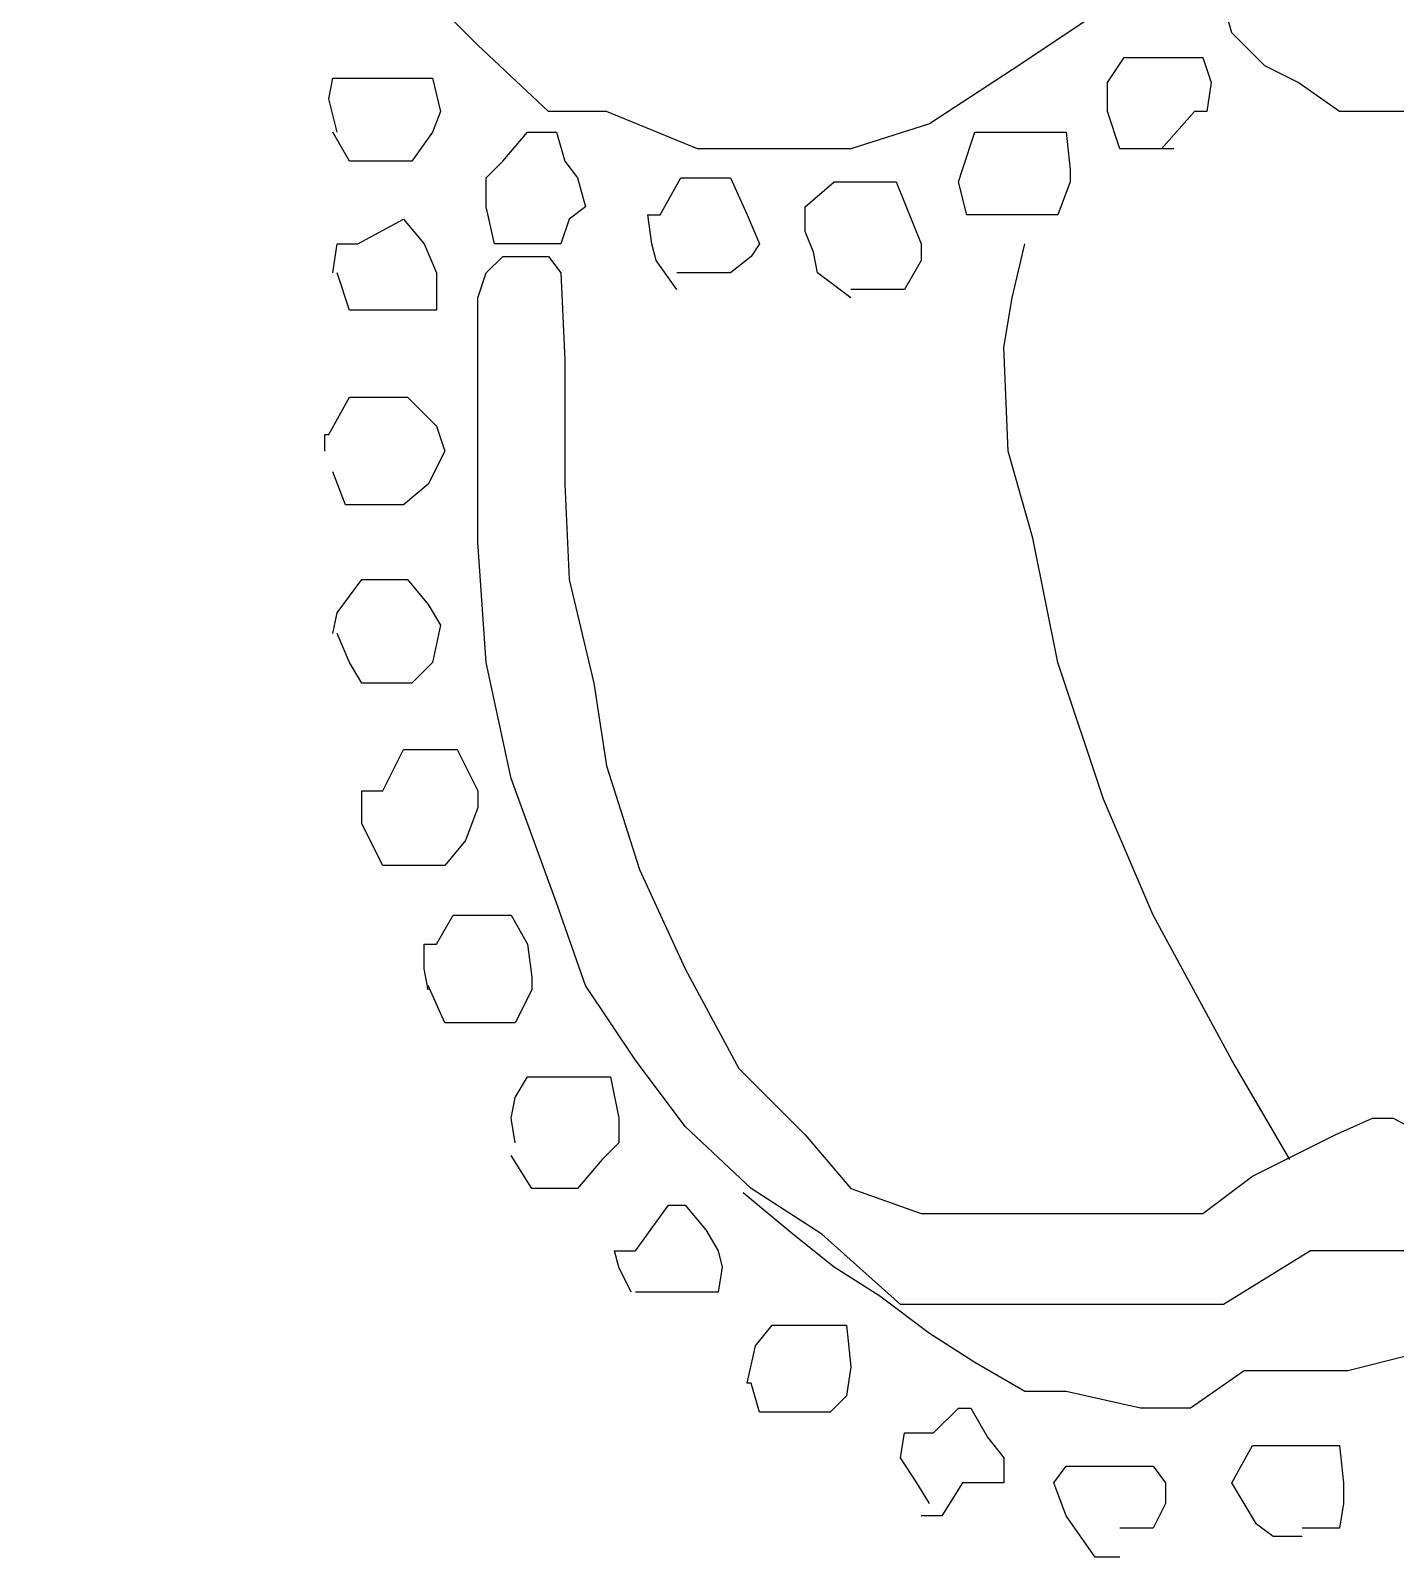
# Model space of a CAD drawing. Extents: x 731854 to 732444, y 4380981 to 4382008.
# Drawn here: x 731877.78 to 731881.075, y 4381835.47 to 4381839.165 of the extents above; entities that cross this region are included whole.
import ezdxf

# ---------------------------------------------------------------- set-up
doc = ezdxf.new("R2010")
doc.units = 0
doc.layers.get('0').update_dxf_attribs({"linetype": 'CONTINUOUS'})

msp = doc.modelspace()

# ---------------------------------------------------------------- linework, layer by layer
at = {"color": 0, "linetype": 'CONTINUOUS'}
for p, q in [((731878.86, 4381839.13), (731878.72, 4381839.27)), ((731878.86, 4381839.13), (731878.72, 4381839.27)), ((731880.68, 4381839.16), (731880.66, 4381839.23)), ((731880.68, 4381839.16), (731880.66, 4381839.23)), ((731880.33, 4381839.19), (731880.15, 4381839.07)), ((731880.33, 4381839.19), (731880.15, 4381839.07)), ((731879.03, 4381838.97), (731878.86, 4381839.13)), ((731879.03, 4381838.97), (731878.86, 4381839.13)), ((731880.76, 4381839.08), (731880.68, 4381839.16)), ((731880.76, 4381839.08), (731880.68, 4381839.16)), ((731880.38, 4381839.04), (731880.42, 4381839.1)), ((731880.38, 4381839.04), (731880.42, 4381839.1)), ((731880.42, 4381839.1), (731880.48, 4381839.1)), ((731880.42, 4381839.1), (731880.48, 4381839.1)), ((731880.48, 4381839.1), (731880.54, 4381839.1)), ((731880.48, 4381839.1), (731880.54, 4381839.1)), ((731880.54, 4381839.1), (731880.61, 4381839.1)), ((731880.54, 4381839.1), (731880.61, 4381839.1)), ((731880.61, 4381839.1), (731880.63, 4381839.04)), ((731880.61, 4381839.1), (731880.63, 4381839.04)), ((731880.15, 4381839.07), (731879.95, 4381838.94)), ((731880.15, 4381839.07), (731879.95, 4381838.94)), ((731880.84, 4381839.04), (731880.76, 4381839.08)), ((731880.84, 4381839.04), (731880.76, 4381839.08)), ((731878.5, 4381839), (731878.51, 4381839.05)), ((731878.5, 4381839), (731878.51, 4381839.05)), ((731878.51, 4381839.05), (731878.55, 4381839.05)), ((731878.51, 4381839.05), (731878.55, 4381839.05)), ((731878.55, 4381839.05), (731878.6, 4381839.05)), ((731878.55, 4381839.05), (731878.6, 4381839.05)), ((731878.6, 4381839.05), (731878.67, 4381839.05)), ((731878.6, 4381839.05), (731878.67, 4381839.05)), ((731878.67, 4381839.05), (731878.74, 4381839.05)), ((731878.67, 4381839.05), (731878.74, 4381839.05)), ((731878.74, 4381839.05), (731878.75, 4381839.05)), ((731878.74, 4381839.05), (731878.75, 4381839.05)), ((731878.75, 4381839.05), (731878.77, 4381838.97)), ((731878.75, 4381839.05), (731878.77, 4381838.97)), ((731880.38, 4381838.97), (731880.38, 4381839.04)), ((731880.38, 4381838.97), (731880.38, 4381839.04)), ((731880.63, 4381839.04), (731880.62, 4381838.97)), ((731880.63, 4381839.04), (731880.62, 4381838.97)), ((731880.94, 4381838.97), (731880.84, 4381839.04)), ((731880.94, 4381838.97), (731880.84, 4381839.04)), ((731878.52, 4381838.92), (731878.5, 4381839)), ((731878.52, 4381838.92), (731878.5, 4381839)), ((731878.77, 4381838.97), (731878.75, 4381838.92)), ((731878.77, 4381838.97), (731878.75, 4381838.92)), ((731879.17, 4381838.97), (731879.03, 4381838.97)), ((731879.17, 4381838.97), (731879.03, 4381838.97)), ((731879.39, 4381838.88), (731879.17, 4381838.97)), ((731879.39, 4381838.88), (731879.17, 4381838.97)), ((731880.41, 4381838.88), (731880.38, 4381838.97)), ((731880.41, 4381838.88), (731880.38, 4381838.97)), ((731880.59, 4381838.97), (731880.51, 4381838.88)), ((731880.59, 4381838.97), (731880.51, 4381838.88)), ((731880.62, 4381838.97), (731880.59, 4381838.97)), ((731880.62, 4381838.97), (731880.59, 4381838.97)), ((731881.11, 4381838.97), (731880.94, 4381838.97)), ((731881.11, 4381838.97), (731880.94, 4381838.97)), ((731878.55, 4381838.85), (731878.51, 4381838.92)), ((731878.55, 4381838.85), (731878.51, 4381838.92)), ((731878.75, 4381838.92), (731878.7, 4381838.85)), ((731878.75, 4381838.92), (731878.7, 4381838.85)), ((731878.92, 4381838.85), (731878.98, 4381838.92)), ((731878.92, 4381838.85), (731878.98, 4381838.92)), ((731878.98, 4381838.92), (731879.05, 4381838.92)), ((731878.98, 4381838.92), (731879.05, 4381838.92)), ((731879.05, 4381838.92), (731879.07, 4381838.85)), ((731879.05, 4381838.92), (731879.07, 4381838.85)), ((731879.95, 4381838.94), (731879.76, 4381838.88)), ((731879.95, 4381838.94), (731879.76, 4381838.88)), ((731880.03, 4381838.83), (731880.06, 4381838.92)), ((731880.03, 4381838.83), (731880.06, 4381838.92)), ((731880.06, 4381838.92), (731880.14, 4381838.92)), ((731880.06, 4381838.92), (731880.14, 4381838.92)), ((731880.14, 4381838.92), (731880.18, 4381838.92)), ((731880.14, 4381838.92), (731880.18, 4381838.92)), ((731880.18, 4381838.92), (731880.28, 4381838.92)), ((731880.18, 4381838.92), (731880.28, 4381838.92)), ((731880.28, 4381838.92), (731880.29, 4381838.83)), ((731880.28, 4381838.92), (731880.29, 4381838.83)), ((731879.59, 4381838.88), (731879.39, 4381838.88)), ((731879.59, 4381838.88), (731879.39, 4381838.88)), ((731879.76, 4381838.88), (731879.59, 4381838.88)), ((731879.76, 4381838.88), (731879.59, 4381838.88)), ((731880.46, 4381838.88), (731880.41, 4381838.88)), ((731880.46, 4381838.88), (731880.41, 4381838.88)), ((731880.54, 4381838.88), (731880.46, 4381838.88)), ((731880.54, 4381838.88), (731880.46, 4381838.88)), ((731878.6, 4381838.85), (731878.55, 4381838.85)), ((731878.6, 4381838.85), (731878.55, 4381838.85)), ((731878.65, 4381838.85), (731878.6, 4381838.85)), ((731878.65, 4381838.85), (731878.6, 4381838.85)), ((731878.7, 4381838.85), (731878.65, 4381838.85)), ((731878.7, 4381838.85), (731878.65, 4381838.85)), ((731878.88, 4381838.81), (731878.92, 4381838.85)), ((731878.88, 4381838.81), (731878.92, 4381838.85)), ((731879.07, 4381838.85), (731879.1, 4381838.81)), ((731879.07, 4381838.85), (731879.1, 4381838.81)), ((731880.02, 4381838.8), (731880.03, 4381838.83)), ((731880.02, 4381838.8), (731880.03, 4381838.83)), ((731880.29, 4381838.83), (731880.29, 4381838.8)), ((731880.29, 4381838.83), (731880.29, 4381838.8)), ((731878.88, 4381838.74), (731878.88, 4381838.81)), ((731878.88, 4381838.74), (731878.88, 4381838.81)), ((731879.1, 4381838.81), (731879.12, 4381838.74)), ((731879.1, 4381838.81), (731879.12, 4381838.74)), ((731879.3, 4381838.72), (731879.35, 4381838.81)), ((731879.3, 4381838.72), (731879.35, 4381838.81)), ((731879.35, 4381838.81), (731879.41, 4381838.81)), ((731879.35, 4381838.81), (731879.41, 4381838.81)), ((731879.41, 4381838.81), (731879.47, 4381838.81)), ((731879.41, 4381838.81), (731879.47, 4381838.81)), ((731879.47, 4381838.81), (731879.51, 4381838.72)), ((731879.47, 4381838.81), (731879.51, 4381838.72)), ((731879.65, 4381838.74), (731879.72, 4381838.8)), ((731879.65, 4381838.74), (731879.72, 4381838.8)), ((731879.72, 4381838.8), (731879.77, 4381838.8)), ((731879.72, 4381838.8), (731879.77, 4381838.8)), ((731879.77, 4381838.8), (731879.84, 4381838.8)), ((731879.77, 4381838.8), (731879.84, 4381838.8)), ((731879.84, 4381838.8), (731879.87, 4381838.8)), ((731879.84, 4381838.8), (731879.87, 4381838.8)), ((731879.87, 4381838.8), (731879.93, 4381838.65)), ((731879.87, 4381838.8), (731879.93, 4381838.65)), ((731880.04, 4381838.72), (731880.02, 4381838.8)), ((731880.04, 4381838.72), (731880.02, 4381838.8)), ((731880.29, 4381838.8), (731880.26, 4381838.72)), ((731880.29, 4381838.8), (731880.26, 4381838.72)), ((731878.9, 4381838.65), (731878.88, 4381838.74)), ((731878.9, 4381838.65), (731878.88, 4381838.74)), ((731879.12, 4381838.74), (731879.08, 4381838.71)), ((731879.12, 4381838.74), (731879.08, 4381838.71)), ((731879.28, 4381838.65), (731879.27, 4381838.72)), ((731879.27, 4381838.72), (731879.3, 4381838.72)), ((731879.28, 4381838.65), (731879.27, 4381838.72)), ((731879.27, 4381838.72), (731879.3, 4381838.72)), ((731879.51, 4381838.72), (731879.54, 4381838.65)), ((731879.51, 4381838.72), (731879.54, 4381838.65)), ((731879.65, 4381838.68), (731879.65, 4381838.74)), ((731879.65, 4381838.68), (731879.65, 4381838.74)), ((731880.11, 4381838.72), (731880.04, 4381838.72)), ((731880.11, 4381838.72), (731880.04, 4381838.72)), ((731880.15, 4381838.72), (731880.11, 4381838.72)), ((731880.15, 4381838.72), (731880.11, 4381838.72)), ((731880.2, 4381838.72), (731880.15, 4381838.72)), ((731880.2, 4381838.72), (731880.15, 4381838.72)), ((731880.26, 4381838.72), (731880.2, 4381838.72)), ((731880.26, 4381838.72), (731880.2, 4381838.72)), ((731878.57, 4381838.65), (731878.68, 4381838.71)), ((731878.57, 4381838.65), (731878.68, 4381838.71)), ((731878.68, 4381838.71), (731878.73, 4381838.65)), ((731878.68, 4381838.71), (731878.73, 4381838.65)), ((731879.08, 4381838.71), (731879.06, 4381838.65)), ((731879.08, 4381838.71), (731879.06, 4381838.65)), ((731878.51, 4381838.58), (731878.52, 4381838.65)), ((731878.51, 4381838.58), (731878.52, 4381838.65)), ((731878.52, 4381838.65), (731878.57, 4381838.65)), ((731878.52, 4381838.65), (731878.57, 4381838.65)), ((731878.73, 4381838.65), (731878.76, 4381838.58)), ((731878.73, 4381838.65), (731878.76, 4381838.58)), ((731878.95, 4381838.65), (731878.9, 4381838.65)), ((731878.95, 4381838.65), (731878.9, 4381838.65)), ((731878.98, 4381838.65), (731878.95, 4381838.65)), ((731878.98, 4381838.65), (731878.95, 4381838.65)), ((731879.06, 4381838.65), (731878.98, 4381838.65)), ((731879.06, 4381838.65), (731878.98, 4381838.65)), ((731879.29, 4381838.61), (731879.28, 4381838.65)), ((731879.29, 4381838.61), (731879.28, 4381838.65)), ((731879.54, 4381838.65), (731879.52, 4381838.62)), ((731879.54, 4381838.65), (731879.52, 4381838.62)), ((731879.67, 4381838.63), (731879.65, 4381838.68)), ((731879.67, 4381838.63), (731879.65, 4381838.68)), ((731879.93, 4381838.65), (731879.93, 4381838.61)), ((731879.93, 4381838.65), (731879.93, 4381838.61)), ((731880.15, 4381838.52), (731880.18, 4381838.65)), ((731880.15, 4381838.52), (731880.18, 4381838.65)), ((731878.88, 4381838.58), (731878.92, 4381838.62)), ((731878.88, 4381838.58), (731878.92, 4381838.62)), ((731878.92, 4381838.62), (731878.97, 4381838.62)), ((731878.92, 4381838.62), (731878.97, 4381838.62)), ((731878.97, 4381838.62), (731879.03, 4381838.62)), ((731878.97, 4381838.62), (731879.03, 4381838.62)), ((731879.03, 4381838.62), (731879.06, 4381838.58)), ((731879.03, 4381838.62), (731879.06, 4381838.58)), ((731879.34, 4381838.54), (731879.29, 4381838.61)), ((731879.34, 4381838.54), (731879.29, 4381838.61)), ((731879.52, 4381838.62), (731879.47, 4381838.58)), ((731879.52, 4381838.62), (731879.47, 4381838.58)), ((731879.68, 4381838.58), (731879.67, 4381838.63)), ((731879.68, 4381838.58), (731879.67, 4381838.63)), ((731879.93, 4381838.61), (731879.89, 4381838.54)), ((731879.93, 4381838.61), (731879.89, 4381838.54)), ((731878.55, 4381838.49), (731878.52, 4381838.58)), ((731878.55, 4381838.49), (731878.52, 4381838.58)), ((731878.76, 4381838.58), (731878.76, 4381838.49)), ((731878.76, 4381838.58), (731878.76, 4381838.49)), ((731878.86, 4381838.52), (731878.88, 4381838.58)), ((731878.86, 4381838.52), (731878.88, 4381838.58)), ((731879.06, 4381838.58), (731879.07, 4381838.37)), ((731879.06, 4381838.58), (731879.07, 4381838.37)), ((731879.36, 4381838.58), (731879.34, 4381838.58)), ((731879.36, 4381838.58), (731879.34, 4381838.58)), ((731879.44, 4381838.58), (731879.36, 4381838.58)), ((731879.44, 4381838.58), (731879.36, 4381838.58)), ((731879.47, 4381838.58), (731879.44, 4381838.58)), ((731879.47, 4381838.58), (731879.44, 4381838.58)), ((731879.76, 4381838.52), (731879.68, 4381838.58)), ((731879.76, 4381838.52), (731879.68, 4381838.58)), ((731879.8, 4381838.54), (731879.76, 4381838.54)), ((731879.8, 4381838.54), (731879.76, 4381838.54)), ((731879.86, 4381838.54), (731879.8, 4381838.54)), ((731879.86, 4381838.54), (731879.8, 4381838.54)), ((731879.89, 4381838.54), (731879.86, 4381838.54)), ((731879.89, 4381838.54), (731879.86, 4381838.54)), ((731878.86, 4381838.41), (731878.86, 4381838.52)), ((731878.86, 4381838.41), (731878.86, 4381838.52)), ((731880.13, 4381838.4), (731880.15, 4381838.52)), ((731880.13, 4381838.4), (731880.15, 4381838.52)), ((731878.58, 4381838.49), (731878.55, 4381838.49)), ((731878.58, 4381838.49), (731878.55, 4381838.49)), ((731878.63, 4381838.49), (731878.58, 4381838.49)), ((731878.63, 4381838.49), (731878.58, 4381838.49)), ((731878.7, 4381838.49), (731878.63, 4381838.49)), ((731878.7, 4381838.49), (731878.63, 4381838.49)), ((731878.76, 4381838.49), (731878.7, 4381838.49)), ((731878.76, 4381838.49), (731878.7, 4381838.49)), ((731878.86, 4381838.28), (731878.86, 4381838.41)), ((731878.86, 4381838.28), (731878.86, 4381838.41)), ((731880.14, 4381838.15), (731880.13, 4381838.4)), ((731880.14, 4381838.15), (731880.13, 4381838.4)), ((731879.07, 4381838.37), (731879.07, 4381838.07)), ((731879.07, 4381838.37), (731879.07, 4381838.07)), ((731878.5, 4381838.19), (731878.55, 4381838.28)), ((731878.5, 4381838.19), (731878.55, 4381838.28)), ((731878.55, 4381838.28), (731878.6, 4381838.28)), ((731878.55, 4381838.28), (731878.6, 4381838.28)), ((731878.6, 4381838.28), (731878.69, 4381838.28)), ((731878.6, 4381838.28), (731878.69, 4381838.28)), ((731878.69, 4381838.28), (731878.76, 4381838.21)), ((731878.69, 4381838.28), (731878.76, 4381838.21)), ((731878.86, 4381838.1), (731878.86, 4381838.28)), ((731878.86, 4381838.1), (731878.86, 4381838.28)), ((731878.76, 4381838.21), (731878.78, 4381838.15)), ((731878.76, 4381838.21), (731878.78, 4381838.15)), ((731878.49, 4381838.15), (731878.49, 4381838.19)), ((731878.49, 4381838.19), (731878.5, 4381838.19)), ((731878.49, 4381838.15), (731878.49, 4381838.19)), ((731878.49, 4381838.19), (731878.5, 4381838.19)), ((731878.78, 4381838.15), (731878.74, 4381838.07)), ((731878.78, 4381838.15), (731878.74, 4381838.07)), ((731880.2, 4381837.94), (731880.14, 4381838.15)), ((731880.2, 4381837.94), (731880.14, 4381838.15)), ((731878.54, 4381838.02), (731878.51, 4381838.1)), ((731878.54, 4381838.02), (731878.51, 4381838.1)), ((731878.86, 4381837.93), (731878.86, 4381838.1)), ((731878.86, 4381837.93), (731878.86, 4381838.1)), ((731878.74, 4381838.07), (731878.68, 4381838.02)), ((731878.74, 4381838.07), (731878.68, 4381838.02)), ((731879.07, 4381838.07), (731879.08, 4381837.84)), ((731879.07, 4381838.07), (731879.08, 4381837.84)), ((731878.55, 4381838.02), (731878.54, 4381838.02)), ((731878.55, 4381838.02), (731878.54, 4381838.02)), ((731878.6, 4381838.02), (731878.55, 4381838.02)), ((731878.6, 4381838.02), (731878.55, 4381838.02)), ((731878.68, 4381838.02), (731878.6, 4381838.02)), ((731878.68, 4381838.02), (731878.6, 4381838.02)), ((731878.88, 4381837.64), (731878.86, 4381837.93)), ((731878.88, 4381837.64), (731878.86, 4381837.93)), ((731880.26, 4381837.64), (731880.2, 4381837.94)), ((731880.26, 4381837.64), (731880.2, 4381837.94)), ((731878.52, 4381837.76), (731878.58, 4381837.84)), ((731878.52, 4381837.76), (731878.58, 4381837.84)), ((731878.58, 4381837.84), (731878.63, 4381837.84)), ((731878.58, 4381837.84), (731878.63, 4381837.84)), ((731878.63, 4381837.84), (731878.69, 4381837.84)), ((731878.63, 4381837.84), (731878.69, 4381837.84)), ((731878.69, 4381837.84), (731878.74, 4381837.78)), ((731878.69, 4381837.84), (731878.74, 4381837.78)), ((731879.08, 4381837.84), (731879.14, 4381837.59)), ((731879.08, 4381837.84), (731879.14, 4381837.59)), ((731878.51, 4381837.71), (731878.52, 4381837.76)), ((731878.51, 4381837.71), (731878.52, 4381837.76)), ((731878.74, 4381837.78), (731878.77, 4381837.73)), ((731878.74, 4381837.78), (731878.77, 4381837.73)), ((731878.77, 4381837.73), (731878.75, 4381837.64)), ((731878.77, 4381837.73), (731878.75, 4381837.64)), ((731878.55, 4381837.64), (731878.52, 4381837.71)), ((731878.55, 4381837.64), (731878.52, 4381837.71)), ((731878.58, 4381837.59), (731878.55, 4381837.64)), ((731878.58, 4381837.59), (731878.55, 4381837.64)), ((731878.75, 4381837.64), (731878.7, 4381837.59)), ((731878.75, 4381837.64), (731878.7, 4381837.59)), ((731878.94, 4381837.36), (731878.88, 4381837.64)), ((731878.94, 4381837.36), (731878.88, 4381837.64)), ((731880.37, 4381837.31), (731880.26, 4381837.64)), ((731880.37, 4381837.31), (731880.26, 4381837.64)), ((731878.63, 4381837.59), (731878.58, 4381837.59)), ((731878.63, 4381837.59), (731878.58, 4381837.59)), ((731878.7, 4381837.59), (731878.63, 4381837.59)), ((731878.7, 4381837.59), (731878.63, 4381837.59)), ((731879.14, 4381837.59), (731879.17, 4381837.39)), ((731879.14, 4381837.59), (731879.17, 4381837.39)), ((731878.63, 4381837.33), (731878.68, 4381837.43)), ((731878.63, 4381837.33), (731878.68, 4381837.43)), ((731878.68, 4381837.43), (731878.75, 4381837.43)), ((731878.68, 4381837.43), (731878.75, 4381837.43)), ((731878.75, 4381837.43), (731878.81, 4381837.43)), ((731878.75, 4381837.43), (731878.81, 4381837.43)), ((731878.81, 4381837.43), (731878.86, 4381837.33)), ((731878.81, 4381837.43), (731878.86, 4381837.33)), ((731879.17, 4381837.39), (731879.25, 4381837.14)), ((731879.17, 4381837.39), (731879.25, 4381837.14)), ((731879.05, 4381837.06), (731878.94, 4381837.36)), ((731879.05, 4381837.06), (731878.94, 4381837.36)), ((731878.58, 4381837.25), (731878.58, 4381837.33)), ((731878.58, 4381837.33), (731878.6, 4381837.33)), ((731878.58, 4381837.25), (731878.58, 4381837.33)), ((731878.58, 4381837.33), (731878.6, 4381837.33)), ((731878.6, 4381837.33), (731878.63, 4381837.33)), ((731878.6, 4381837.33), (731878.63, 4381837.33)), ((731878.86, 4381837.33), (731878.86, 4381837.29)), ((731878.86, 4381837.33), (731878.86, 4381837.29)), ((731878.86, 4381837.29), (731878.83, 4381837.21)), ((731878.86, 4381837.29), (731878.83, 4381837.21)), ((731880.49, 4381837.03), (731880.37, 4381837.31)), ((731880.49, 4381837.03), (731880.37, 4381837.31)), ((731878.63, 4381837.15), (731878.58, 4381837.25)), ((731878.63, 4381837.15), (731878.58, 4381837.25)), ((731878.83, 4381837.21), (731878.78, 4381837.15)), ((731878.83, 4381837.21), (731878.78, 4381837.15)), ((731878.67, 4381837.15), (731878.63, 4381837.15)), ((731878.67, 4381837.15), (731878.63, 4381837.15)), ((731878.73, 4381837.15), (731878.67, 4381837.15)), ((731878.73, 4381837.15), (731878.67, 4381837.15)), ((731878.78, 4381837.15), (731878.73, 4381837.15)), ((731878.78, 4381837.15), (731878.73, 4381837.15)), ((731879.25, 4381837.14), (731879.36, 4381836.9)), ((731879.25, 4381837.14), (731879.36, 4381836.9)), ((731879.12, 4381836.86), (731879.05, 4381837.06)), ((731879.12, 4381836.86), (731879.05, 4381837.06)), ((731878.76, 4381836.96), (731878.8, 4381837.03)), ((731878.76, 4381836.96), (731878.8, 4381837.03)), ((731878.8, 4381837.03), (731878.88, 4381837.03)), ((731878.8, 4381837.03), (731878.88, 4381837.03)), ((731878.88, 4381837.03), (731878.94, 4381837.03)), ((731878.88, 4381837.03), (731878.94, 4381837.03)), ((731878.94, 4381837.03), (731878.98, 4381836.96)), ((731878.94, 4381837.03), (731878.98, 4381836.96)), ((731880.68, 4381836.68), (731880.49, 4381837.03)), ((731880.68, 4381836.68), (731880.49, 4381837.03)), ((731878.73, 4381836.9), (731878.73, 4381836.96)), ((731878.73, 4381836.96), (731878.76, 4381836.96)), ((731878.73, 4381836.9), (731878.73, 4381836.96)), ((731878.73, 4381836.96), (731878.76, 4381836.96)), ((731878.98, 4381836.96), (731878.99, 4381836.88)), ((731878.98, 4381836.96), (731878.99, 4381836.88)), ((731878.74, 4381836.85), (731878.73, 4381836.9)), ((731878.74, 4381836.85), (731878.73, 4381836.9)), ((731878.99, 4381836.88), (731878.99, 4381836.85)), ((731878.99, 4381836.88), (731878.99, 4381836.85)), ((731879.36, 4381836.9), (731879.49, 4381836.66)), ((731879.36, 4381836.9), (731879.49, 4381836.66)), ((731878.78, 4381836.77), (731878.74, 4381836.86)), ((731878.78, 4381836.77), (731878.74, 4381836.86)), ((731878.99, 4381836.85), (731878.95, 4381836.77)), ((731878.99, 4381836.85), (731878.95, 4381836.77)), ((731879.24, 4381836.68), (731879.12, 4381836.86)), ((731879.24, 4381836.68), (731879.12, 4381836.86)), ((731878.79, 4381836.77), (731878.78, 4381836.77)), ((731878.79, 4381836.77), (731878.78, 4381836.77)), ((731878.85, 4381836.77), (731878.79, 4381836.77)), ((731878.85, 4381836.77), (731878.79, 4381836.77)), ((731878.88, 4381836.77), (731878.85, 4381836.77)), ((731878.88, 4381836.77), (731878.85, 4381836.77)), ((731878.95, 4381836.77), (731878.88, 4381836.77)), ((731878.95, 4381836.77), (731878.88, 4381836.77)), ((731879.36, 4381836.52), (731879.24, 4381836.68)), ((731879.36, 4381836.52), (731879.24, 4381836.68)), ((731879.49, 4381836.66), (731879.65, 4381836.5)), ((731879.49, 4381836.66), (731879.65, 4381836.5)), ((731880.82, 4381836.44), (731880.68, 4381836.68)), ((731880.82, 4381836.44), (731880.68, 4381836.68)), ((731878.95, 4381836.59), (731878.98, 4381836.64)), ((731878.95, 4381836.59), (731878.98, 4381836.64)), ((731878.98, 4381836.64), (731879.04, 4381836.64)), ((731878.98, 4381836.64), (731879.04, 4381836.64)), ((731879.04, 4381836.64), (731879.08, 4381836.64)), ((731879.04, 4381836.64), (731879.08, 4381836.64)), ((731879.08, 4381836.64), (731879.14, 4381836.64)), ((731879.08, 4381836.64), (731879.14, 4381836.64)), ((731879.14, 4381836.64), (731879.18, 4381836.64)), ((731879.14, 4381836.64), (731879.18, 4381836.64)), ((731879.18, 4381836.64), (731879.2, 4381836.54)), ((731879.18, 4381836.64), (731879.2, 4381836.54)), ((731878.94, 4381836.54), (731878.95, 4381836.59)), ((731878.94, 4381836.54), (731878.95, 4381836.59)), ((731878.95, 4381836.48), (731878.94, 4381836.54)), ((731878.95, 4381836.48), (731878.94, 4381836.54)), ((731879.2, 4381836.54), (731879.2, 4381836.48)), ((731879.2, 4381836.54), (731879.2, 4381836.48)), ((731880.93, 4381836.5), (731881.02, 4381836.54)), ((731880.93, 4381836.5), (731881.02, 4381836.54)), ((731881.02, 4381836.54), (731881.07, 4381836.54)), ((731881.02, 4381836.54), (731881.07, 4381836.54)), ((731881.07, 4381836.54), (731881.24, 4381836.45)), ((731881.07, 4381836.54), (731881.24, 4381836.45)), ((731879.52, 4381836.37), (731879.36, 4381836.52)), ((731879.52, 4381836.37), (731879.36, 4381836.52)), ((731879.2, 4381836.48), (731879.16, 4381836.44)), ((731879.2, 4381836.48), (731879.16, 4381836.44)), ((731879.65, 4381836.5), (731879.76, 4381836.37)), ((731879.65, 4381836.5), (731879.76, 4381836.37)), ((731880.83, 4381836.45), (731880.93, 4381836.5)), ((731880.83, 4381836.45), (731880.93, 4381836.5)), ((731878.99, 4381836.37), (731878.94, 4381836.45)), ((731878.99, 4381836.37), (731878.94, 4381836.45)), ((731879.16, 4381836.44), (731879.1, 4381836.37)), ((731879.16, 4381836.44), (731879.1, 4381836.37)), ((731880.73, 4381836.4), (731880.83, 4381836.45)), ((731880.73, 4381836.4), (731880.83, 4381836.45)), ((731880.61, 4381836.31), (731880.73, 4381836.4)), ((731880.61, 4381836.31), (731880.73, 4381836.4)), ((731879.06, 4381836.37), (731878.99, 4381836.37)), ((731879.06, 4381836.37), (731878.99, 4381836.37)), ((731879.1, 4381836.37), (731879.06, 4381836.37)), ((731879.1, 4381836.37), (731879.06, 4381836.37)), ((731879.62, 4381836.26), (731879.5, 4381836.36)), ((731879.62, 4381836.26), (731879.5, 4381836.36)), ((731879.69, 4381836.26), (731879.52, 4381836.37)), ((731879.69, 4381836.26), (731879.52, 4381836.37)), ((731879.76, 4381836.37), (731879.93, 4381836.31)), ((731879.76, 4381836.37), (731879.93, 4381836.31)), ((731879.24, 4381836.22), (731879.32, 4381836.33)), ((731879.24, 4381836.22), (731879.32, 4381836.33)), ((731879.32, 4381836.33), (731879.36, 4381836.33)), ((731879.32, 4381836.33), (731879.36, 4381836.33)), ((731879.36, 4381836.33), (731879.41, 4381836.27)), ((731879.36, 4381836.33), (731879.41, 4381836.27)), ((731879.93, 4381836.31), (731880.12, 4381836.31)), ((731879.93, 4381836.31), (731880.12, 4381836.31)), ((731880.12, 4381836.31), (731880.32, 4381836.31)), ((731880.12, 4381836.31), (731880.32, 4381836.31)), ((731880.32, 4381836.31), (731880.46, 4381836.31)), ((731880.32, 4381836.31), (731880.46, 4381836.31)), ((731880.46, 4381836.31), (731880.61, 4381836.31)), ((731880.46, 4381836.31), (731880.61, 4381836.31)), ((731879.41, 4381836.27), (731879.44, 4381836.22)), ((731879.41, 4381836.27), (731879.44, 4381836.22)), ((731879.72, 4381836.18), (731879.62, 4381836.26)), ((731879.72, 4381836.18), (731879.62, 4381836.26)), ((731879.88, 4381836.09), (731879.69, 4381836.26)), ((731879.88, 4381836.09), (731879.69, 4381836.26)), ((731879.2, 4381836.18), (731879.19, 4381836.22)), ((731879.19, 4381836.22), (731879.21, 4381836.22)), ((731879.2, 4381836.18), (731879.19, 4381836.22)), ((731879.19, 4381836.22), (731879.21, 4381836.22)), ((731879.21, 4381836.22), (731879.24, 4381836.22)), ((731879.21, 4381836.22), (731879.24, 4381836.22)), ((731879.44, 4381836.22), (731879.45, 4381836.18)), ((731879.44, 4381836.22), (731879.45, 4381836.18)), ((731880.87, 4381836.22), (731880.66, 4381836.09)), ((731880.87, 4381836.22), (731880.66, 4381836.09)), ((731881.03, 4381836.22), (731880.87, 4381836.22)), ((731881.03, 4381836.22), (731880.87, 4381836.22)), ((731881.1, 4381836.22), (731881.03, 4381836.22)), ((731881.1, 4381836.22), (731881.03, 4381836.22)), ((731879.23, 4381836.12), (731879.2, 4381836.18)), ((731879.23, 4381836.12), (731879.2, 4381836.18)), ((731879.45, 4381836.18), (731879.44, 4381836.12)), ((731879.45, 4381836.18), (731879.44, 4381836.12)), ((731879.83, 4381836.11), (731879.72, 4381836.18)), ((731879.83, 4381836.11), (731879.72, 4381836.18)), ((731879.28, 4381836.12), (731879.24, 4381836.12)), ((731879.28, 4381836.12), (731879.24, 4381836.12)), ((731879.32, 4381836.12), (731879.28, 4381836.12)), ((731879.32, 4381836.12), (731879.28, 4381836.12)), ((731879.39, 4381836.12), (731879.32, 4381836.12)), ((731879.39, 4381836.12), (731879.32, 4381836.12)), ((731879.44, 4381836.12), (731879.39, 4381836.12)), ((731879.44, 4381836.12), (731879.39, 4381836.12)), ((731879.95, 4381836.02), (731879.83, 4381836.11)), ((731879.95, 4381836.02), (731879.83, 4381836.11)), ((731880.03, 4381836.09), (731879.88, 4381836.09)), ((731880.03, 4381836.09), (731879.88, 4381836.09)), ((731880.26, 4381836.09), (731880.03, 4381836.09)), ((731880.26, 4381836.09), (731880.03, 4381836.09)), ((731880.46, 4381836.09), (731880.26, 4381836.09)), ((731880.46, 4381836.09), (731880.26, 4381836.09)), ((731880.66, 4381836.09), (731880.46, 4381836.09)), ((731880.66, 4381836.09), (731880.46, 4381836.09)), ((731879.53, 4381835.99), (731879.57, 4381836.04)), ((731879.53, 4381835.99), (731879.57, 4381836.04)), ((731879.57, 4381836.04), (731879.62, 4381836.04)), ((731879.57, 4381836.04), (731879.62, 4381836.04)), ((731879.62, 4381836.04), (731879.67, 4381836.04)), ((731879.62, 4381836.04), (731879.67, 4381836.04)), ((731879.67, 4381836.04), (731879.71, 4381836.04)), ((731879.67, 4381836.04), (731879.71, 4381836.04)), ((731879.71, 4381836.04), (731879.75, 4381836.04)), ((731879.71, 4381836.04), (731879.75, 4381836.04)), ((731879.75, 4381836.04), (731879.76, 4381835.94)), ((731879.75, 4381836.04), (731879.76, 4381835.94)), ((731879.51, 4381835.9), (731879.53, 4381835.99)), ((731879.51, 4381835.9), (731879.53, 4381835.99)), ((731880.06, 4381835.95), (731879.95, 4381836.02)), ((731880.06, 4381835.95), (731879.95, 4381836.02)), ((731880.18, 4381835.88), (731880.06, 4381835.95)), ((731880.18, 4381835.88), (731880.06, 4381835.95)), ((731881.12, 4381835.97), (731880.96, 4381835.93)), ((731881.12, 4381835.97), (731880.96, 4381835.93)), ((731879.76, 4381835.94), (731879.75, 4381835.87)), ((731879.76, 4381835.94), (731879.75, 4381835.87)), ((731880.71, 4381835.93), (731880.58, 4381835.84)), ((731880.71, 4381835.93), (731880.58, 4381835.84)), ((731880.84, 4381835.93), (731880.71, 4381835.93)), ((731880.84, 4381835.93), (731880.71, 4381835.93)), ((731880.96, 4381835.93), (731880.84, 4381835.93)), ((731880.96, 4381835.93), (731880.84, 4381835.93)), ((731879.52, 4381835.9), (731879.51, 4381835.9)), ((731879.52, 4381835.9), (731879.51, 4381835.9)), ((731879.54, 4381835.83), (731879.52, 4381835.9)), ((731879.54, 4381835.83), (731879.52, 4381835.9)), ((731880.28, 4381835.88), (731880.18, 4381835.88)), ((731880.28, 4381835.88), (731880.18, 4381835.88)), ((731880.46, 4381835.84), (731880.28, 4381835.88)), ((731880.46, 4381835.84), (731880.28, 4381835.88)), ((731879.75, 4381835.87), (731879.71, 4381835.83)), ((731879.75, 4381835.87), (731879.71, 4381835.83)), ((731879.96, 4381835.78), (731880.02, 4381835.84)), ((731879.96, 4381835.78), (731880.02, 4381835.84)), ((731880.02, 4381835.84), (731880.05, 4381835.84)), ((731880.02, 4381835.84), (731880.05, 4381835.84)), ((731880.05, 4381835.84), (731880.09, 4381835.77)), ((731880.05, 4381835.84), (731880.09, 4381835.77)), ((731880.58, 4381835.84), (731880.46, 4381835.84)), ((731880.58, 4381835.84), (731880.46, 4381835.84)), ((731879.59, 4381835.83), (731879.54, 4381835.83)), ((731879.59, 4381835.83), (731879.54, 4381835.83)), ((731879.65, 4381835.83), (731879.59, 4381835.83)), ((731879.65, 4381835.83), (731879.59, 4381835.83)), ((731879.71, 4381835.83), (731879.65, 4381835.83)), ((731879.71, 4381835.83), (731879.65, 4381835.83)), ((731879.88, 4381835.72), (731879.89, 4381835.78)), ((731879.88, 4381835.72), (731879.89, 4381835.78)), ((731879.89, 4381835.78), (731879.96, 4381835.78)), ((731879.89, 4381835.78), (731879.96, 4381835.78)), ((731880.09, 4381835.77), (731880.13, 4381835.72)), ((731880.09, 4381835.77), (731880.13, 4381835.72)), ((731880.68, 4381835.66), (731880.73, 4381835.75)), ((731880.68, 4381835.66), (731880.73, 4381835.75)), ((731880.73, 4381835.75), (731880.78, 4381835.75)), ((731880.73, 4381835.75), (731880.78, 4381835.75)), ((731880.78, 4381835.75), (731880.86, 4381835.75)), ((731880.78, 4381835.75), (731880.86, 4381835.75)), ((731880.86, 4381835.75), (731880.9, 4381835.75)), ((731880.86, 4381835.75), (731880.9, 4381835.75)), ((731880.9, 4381835.75), (731880.94, 4381835.75)), ((731880.9, 4381835.75), (731880.94, 4381835.75)), ((731880.94, 4381835.75), (731880.95, 4381835.66)), ((731880.94, 4381835.75), (731880.95, 4381835.66)), ((731879.92, 4381835.66), (731879.88, 4381835.72)), ((731879.92, 4381835.66), (731879.88, 4381835.72)), ((731880.13, 4381835.72), (731880.13, 4381835.66)), ((731880.13, 4381835.72), (731880.13, 4381835.66)), ((731880.25, 4381835.66), (731880.28, 4381835.7)), ((731880.25, 4381835.66), (731880.28, 4381835.7)), ((731880.28, 4381835.7), (731880.32, 4381835.7)), ((731880.28, 4381835.7), (731880.32, 4381835.7)), ((731880.32, 4381835.7), (731880.37, 4381835.7)), ((731880.32, 4381835.7), (731880.37, 4381835.7)), ((731880.37, 4381835.7), (731880.42, 4381835.7)), ((731880.37, 4381835.7), (731880.42, 4381835.7)), ((731880.42, 4381835.7), (731880.46, 4381835.7)), ((731880.42, 4381835.7), (731880.46, 4381835.7)), ((731880.46, 4381835.7), (731880.49, 4381835.7)), ((731880.46, 4381835.7), (731880.49, 4381835.7)), ((731880.49, 4381835.7), (731880.52, 4381835.66)), ((731880.49, 4381835.7), (731880.52, 4381835.66)), ((731879.95, 4381835.61), (731879.92, 4381835.66)), ((731879.95, 4381835.61), (731879.92, 4381835.66)), ((731880.03, 4381835.66), (731879.98, 4381835.58)), ((731880.03, 4381835.66), (731879.98, 4381835.58)), ((731880.08, 4381835.66), (731880.03, 4381835.66)), ((731880.08, 4381835.66), (731880.03, 4381835.66)), ((731880.13, 4381835.66), (731880.08, 4381835.66)), ((731880.13, 4381835.66), (731880.08, 4381835.66)), ((731880.28, 4381835.58), (731880.25, 4381835.66)), ((731880.28, 4381835.58), (731880.25, 4381835.66)), ((731880.52, 4381835.66), (731880.52, 4381835.61)), ((731880.52, 4381835.66), (731880.52, 4381835.61)), ((731880.71, 4381835.61), (731880.68, 4381835.66)), ((731880.71, 4381835.61), (731880.68, 4381835.66)), ((731880.95, 4381835.66), (731880.95, 4381835.61)), ((731880.95, 4381835.66), (731880.95, 4381835.61)), ((731879.98, 4381835.58), (731879.93, 4381835.58)), ((731879.98, 4381835.58), (731879.93, 4381835.58)), ((731880.35, 4381835.48), (731880.28, 4381835.58)), ((731880.35, 4381835.48), (731880.28, 4381835.58)), ((731880.52, 4381835.61), (731880.49, 4381835.55)), ((731880.52, 4381835.61), (731880.49, 4381835.55)), ((731880.74, 4381835.56), (731880.71, 4381835.61)), ((731880.74, 4381835.56), (731880.71, 4381835.61)), ((731880.95, 4381835.61), (731880.94, 4381835.55)), ((731880.95, 4381835.61), (731880.94, 4381835.55)), ((731880.46, 4381835.55), (731880.41, 4381835.55)), ((731880.46, 4381835.55), (731880.41, 4381835.55)), ((731880.49, 4381835.55), (731880.46, 4381835.55)), ((731880.49, 4381835.55), (731880.46, 4381835.55)), ((731880.78, 4381835.53), (731880.74, 4381835.56)), ((731880.78, 4381835.53), (731880.74, 4381835.56)), ((731880.9, 4381835.55), (731880.85, 4381835.55)), ((731880.9, 4381835.55), (731880.85, 4381835.55)), ((731880.94, 4381835.55), (731880.9, 4381835.55)), ((731880.94, 4381835.55), (731880.9, 4381835.55)), ((731880.85, 4381835.53), (731880.78, 4381835.53)), ((731880.85, 4381835.53), (731880.78, 4381835.53)), ((731880.41, 4381835.48), (731880.35, 4381835.48)), ((731880.41, 4381835.48), (731880.35, 4381835.48))]:
    msp.add_line(p, q, dxfattribs=at)
for p in [(731878.52, 4381837.76), (731878.52, 4381837.76), (731879.88, 4381835.72), (731879.88, 4381835.72)]:
    msp.add_point(p, dxfattribs=at)

# ---------------------------------------------------------------- meshes
mesh = msp.add_polyface(dxfattribs=at)
corners = [(732162.5, 4380981), (731854.5, 4382007.5), (732444, 4380981), (732444, 4382007.5), (731854.5, 4380981)]
mesh.append_faces([[corners[k] for k in face] for face in [(0, 1, 4), (1, 0, 2, 3)]], dxfattribs={"vtx0": -1, "color": 0})
mesh = msp.add_polyface(dxfattribs=at)
corners = [(732145.58, 4381821), (732145.58, 4382001.5), (731864.5, 4382001.5), (731864.5, 4381821)]
mesh.append_faces([[corners[k] for k in face] for face in [(0, 1, 2, 3)]], dxfattribs={"color": 0})

doc.saveas('drawing.dxf')
